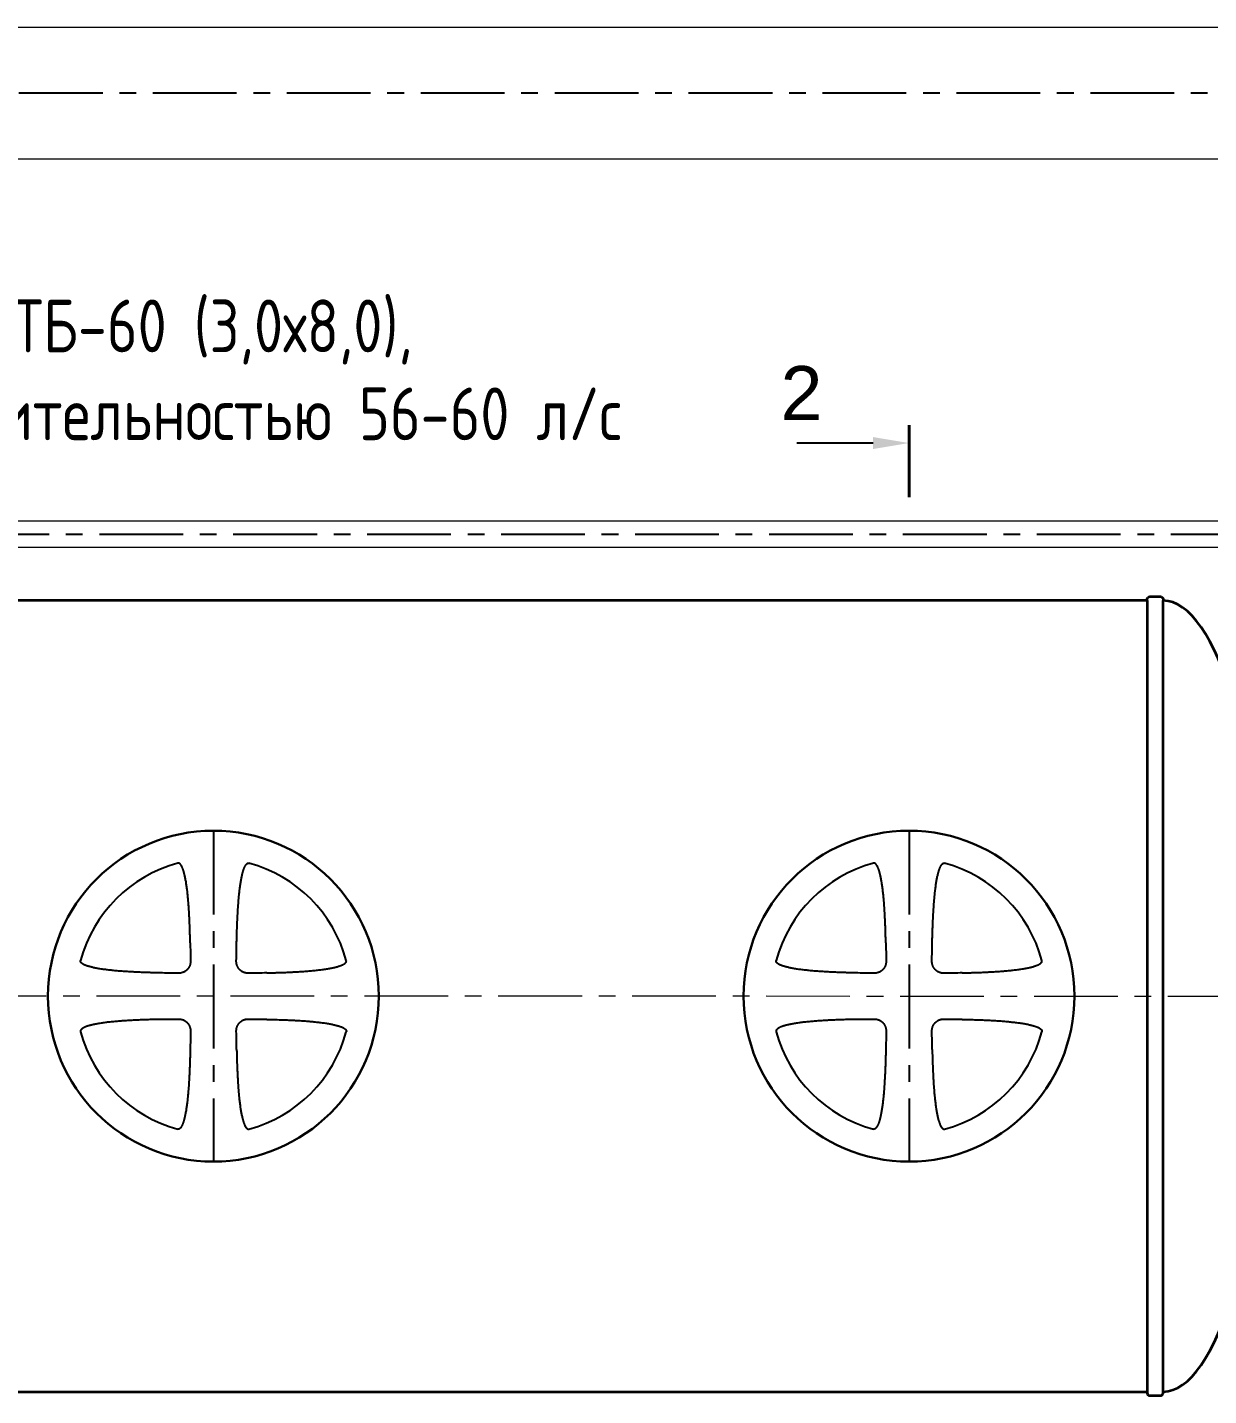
# Model space of a CAD drawing. Header units: millimetres. Extents: x 367046 to 407463, y -39276 to -16508.
# Drawn here: x 376592 to 381072, y -34425 to -29237 of the extents above; entities that cross this region are included whole.
import ezdxf

# ---------------------------------------------------------------- set-up
doc = ezdxf.new("R2010")
doc.units = ezdxf.units.MM
doc.linetypes.add('осевая', pattern=[50.8, 31.75, -6.35, 6.35, -6.35])
doc.layers.add('Системный слой', color=7, linetype='Continuous')
doc.styles.add('ARTEM GOST', font='GOST_A.TTF')

msp = doc.modelspace()

# ---------------------------------------------------------------- linework, layer by layer
at = {"lineweight": 20}
for p, q in [((398322, -29236.7), (371387.9, -29236.7)), ((398322, -29736.7), (371387.9, -29736.7)), ((394131.6, -31109.1), (374837.1, -31109.1)), ((394131.6, -31209.1), (374837.3, -31209.1))]:
    msp.add_line(p, q, dxfattribs=at)
at = {"color": 1, "linetype": 'осевая', "lineweight": 25, "ltscale": 10}
for p, q in [((399229.4, -29486.7), (370401.8, -29486.7)), ((374832.8, -31159.1), (394131.6, -31159.1)), ((377297.3, -32283), (377297.3, -33537.7)), ((379935.7, -32283), (379935.7, -33537.7))]:
    msp.add_line(p, q, dxfattribs=at)
at = {"color": 1, "lineweight": 40}
msp.add_line((379935.7, -30744.8), (379935.7, -31017.8), dxfattribs=at)
at = {"color": 1, "linetype": 'осевая', "lineweight": 15, "ltscale": 10}
msp.add_line((373297.9, -32909), (392808, -32911.8), dxfattribs=at)
at = {"color": 1, "linetype": 'ByBlock', "lineweight": -2}
msp.add_lwpolyline([(379799.2, -30813), (379509.8, -30813)], dxfattribs=at)
at = {"lineweight": 35}
for points in [[(380839.1, -31410.4), (373757.3, -31410.4)], [(380839.1, -31410.4), (380839.1, -34410.4)], [(380899.1, -34410.4), (380899.1, -31410.4)], [(373757.3, -34410.4), (380839.1, -34410.4)]]:
    msp.add_lwpolyline(points, dxfattribs=at)
for points in [[(380839.1, -31410.4), (380839.1, -31405.4, -0.414214), (380849.1, -31395.4), (380889.1, -31395.4)], [(380889.1, -31395.4, -0.414214), (380899.1, -31405.4), (380899.1, -31410.4)], [(380839.1, -34410.4), (380839.1, -34415.4, 0.414214), (380849.1, -34425.4), (380889.1, -34425.4)], [(380889.1, -34425.4, 0.414214), (380899.1, -34415.4), (380899.1, -34410.4)]]:
    msp.add_lwpolyline(points, format="xyb", dxfattribs=at)
for start_param, end_param in [(4.828731, 6.283185), (3.141593, 4.596047)]:
    msp.add_ellipse((380899.1, -32910.4), major_axis=(0, 1500), ratio=0.266979, start_param=start_param, end_param=end_param, dxfattribs=at)
at = {"color": 1, "lineweight": 25}
msp.add_solid([(379799.2, -30790.3), (379935.7, -30813), (379799.2, -30835.8)], dxfattribs=at)
at = {"layer": 'Системный слой', "color": 7, "lineweight": 30}
for centre in [(377297.3, -32910.4), (379935.7, -32910.4)]:
    msp.add_circle(centre, 627.4, dxfattribs=at)
at = {"layer": 'Системный слой', "color": 7, "lineweight": 25}
for centre, start, end in [((377297.3, -32910.4), 104.9943, 165.0057), ((377297.3, -32910.4), 14.9943, 75.0057), ((379935.7, -32910.4), 104.9943, 165.0057), ((379935.7, -32910.4), 14.9943, 75.0057), ((377297.3, -32910.4), 194.9943, 255.0057), ((377297.3, -32910.4), 284.9943, 345.0057), ((379935.7, -32910.4), 194.9943, 255.0057), ((379935.7, -32910.4), 284.9943, 345.0057)]:
    msp.add_arc(centre, 521.8, start, end, dxfattribs=at)
at = {"layer": 'Системный слой', "color": 7, "lineweight": 25, "extrusion": (0, 0, -1)}
for centre, major_axis, start_param, end_param in [((376121.5, -32910.4), (0, -3187), -1.634239, -1.612784), ((378473.2, -32910.4), (0, 3187), -1.528808, -1.507354), ((378759.9, -32910.4), (0, -3187), -1.634239, -1.612784), ((381111.6, -32910.4), (0, 3187), -1.528808, -1.507354), ((377297.3, -31734.5), (-3187, 0), -1.528808, -1.507354), ((377297.3, -31734.5), (-3187, 0), -1.634239, -1.612784), ((379935.7, -31734.5), (-3187, 0), -1.528808, -1.507354), ((379935.7, -31734.5), (-3187, 0), -1.634239, -1.612784), ((377297.3, -34086.2), (3187, 0), -1.634239, -1.612784), ((377297.3, -34086.2), (3187, 0), -1.528808, -1.507354), ((379935.7, -34086.2), (3187, 0), -1.634239, -1.612784), ((379935.7, -34086.2), (3187, 0), -1.528808, -1.507354), ((376121.5, -32910.4), (0, -3187), -1.528808, -1.507354), ((378473.2, -32910.4), (0, 3187), -1.634239, -1.612784), ((378759.9, -32910.4), (0, -3187), -1.528808, -1.507354), ((381111.6, -32910.4), (0, 3187), -1.634239, -1.612784)]:
    msp.add_ellipse(centre, major_axis=major_axis, ratio=0.34202, start_param=start_param, end_param=end_param, dxfattribs=at)
at = {"layer": 'Системный слой', "color": 7, "lineweight": 25}
for points, knots in [([(377209.3, -32708.3), (377209.2, -32702.9), (377208.9, -32692), (377208.5, -32675.4), (377208.1, -32661.3), (377207.7, -32649.7), (377207.3, -32640.8), (377206.9, -32630.6), (377206.4, -32619.3), (377205.8, -32606.7), (377205.2, -32595.1), (377204.5, -32584.3), (377203.9, -32574.6), (377203.2, -32564.9), (377202.5, -32555.2), (377201.7, -32545.6), (377200.9, -32536.1), (377200, -32526.9), (377199, -32517.8), (377198, -32509), (377196.9, -32500.5), (377195.8, -32492.1), (377194.6, -32484.1), (377193.4, -32476.4), (377192.1, -32469.2), (377190.8, -32462.4), (377189.5, -32456.1), (377188.2, -32450.2), (377186.9, -32445), (377185.5, -32440.1), (377184.2, -32435.6), (377182.9, -32431.6), (377181.7, -32428), (377180.4, -32424.9), (377179.3, -32422.2), (377178.2, -32419.8), (377177.2, -32417.9), (377176.3, -32416.2), (377175.4, -32414.8), (377174.6, -32413.5), (377173.9, -32412.4), (377173.2, -32411.5), (377172.6, -32410.8), (377172, -32410.2), (377171.5, -32409.7), (377171.1, -32409.2), (377170.7, -32408.9), (377170.3, -32408.5), (377169.9, -32408.2), (377169.6, -32408), (377169.2, -32407.7), (377168.9, -32407.5), (377168.5, -32407.3), (377168.1, -32407), (377167.6, -32406.8), (377167.1, -32406.6), (377166.5, -32406.4), (377165.8, -32406.2), (377165, -32406.1), (377164.2, -32406), (377163.4, -32406.1), (377162.8, -32406.2), (377162.4, -32406.3), (377162.3, -32406.3)], [0, 0, 0, 0, 3.294372, 6.658592, 10.121593, 11.902894, 13.727108, 15.565806, 18.089199, 20.650882, 23.250738, 25.227925, 27.214477, 29.207845, 31.198516, 33.161939, 35.100749, 36.992852, 38.86301, 40.668913, 42.43271, 44.134312, 45.815956, 47.40632, 48.925529, 50.321905, 51.666806, 52.875385, 53.998684, 55.003566, 55.973887, 56.834853, 57.620252, 58.285215, 58.906539, 59.421027, 59.873097, 60.246259, 60.602155, 60.908041, 61.180307, 61.401463, 61.604048, 61.767517, 61.910185, 62.028901, 62.14479, 62.250718, 62.349589, 62.437156, 62.520317, 62.600986, 62.683377, 62.794474, 62.904935, 63.013803, 63.122506, 63.271682, 63.45784, 63.633238, 63.754366, 63.934896, 64, 64, 64, 64]), ([(377385.4, -32708.3), (377385.5, -32702.9), (377385.7, -32692), (377386.2, -32675.4), (377386.6, -32661.2), (377387, -32649.6), (377387.4, -32640.6), (377387.7, -32631.5), (377388.1, -32622.3), (377388.6, -32612.9), (377389.1, -32603.3), (377389.6, -32593.7), (377390.2, -32583.9), (377390.8, -32574.2), (377391.5, -32564.4), (377392.2, -32554.6), (377393, -32545), (377393.9, -32535.6), (377394.8, -32526.3), (377395.7, -32517.2), (377396.8, -32508.4), (377397.8, -32499.8), (377399, -32491.5), (377400.2, -32483.5), (377401.4, -32475.8), (377402.7, -32468.6), (377404, -32461.8), (377405.3, -32455.5), (377406.6, -32449.7), (377408, -32444.5), (377409.3, -32439.6), (377410.6, -32435.2), (377411.9, -32431.2), (377413.2, -32427.7), (377414.4, -32424.6), (377415.5, -32421.9), (377416.6, -32419.6), (377417.5, -32417.7), (377418.4, -32416.1), (377419.3, -32414.7), (377420.1, -32413.4), (377420.8, -32412.4), (377421.5, -32411.5), (377422.1, -32410.8), (377422.7, -32410.2), (377423.2, -32409.7), (377423.6, -32409.2), (377424, -32408.9), (377424.4, -32408.5), (377424.8, -32408.2), (377425.1, -32408), (377425.4, -32407.7), (377425.8, -32407.5), (377426.2, -32407.3), (377426.6, -32407), (377427.1, -32406.8), (377427.6, -32406.6), (377428.2, -32406.4), (377428.9, -32406.2), (377429.7, -32406.1), (377430.5, -32406), (377431.2, -32406.1), (377431.8, -32406.2), (377432.2, -32406.3), (377432.4, -32406.3)], [0, 0, 0, 0, 3.346522, 6.766848, 10.291529, 12.10647, 13.966728, 15.842272, 17.760329, 19.705723, 21.690551, 23.687495, 25.705597, 27.732688, 29.765616, 31.795276, 33.795524, 35.769581, 37.694349, 39.596139, 41.431301, 43.222957, 44.950628, 46.657893, 48.27186, 49.813093, 51.228677, 52.591625, 53.814671, 54.950111, 55.963708, 56.941681, 57.807329, 58.595452, 59.260387, 59.880783, 60.393124, 60.842571, 61.213062, 61.566815, 61.871519, 62.143339, 62.364996, 62.568381, 62.733225, 62.877534, 62.998106, 63.115804, 63.223386, 63.323799, 63.412733, 63.497193, 63.579124, 63.662803, 63.775637, 63.887825, 63.998395, 64.108796, 64.260302, 64.449369, 64.627508, 64.750528, 64.933879, 65, 65, 65, 65]), ([(379847.7, -32708.3), (379847.6, -32702.9), (379847.3, -32692), (379846.9, -32675.4), (379846.5, -32661.3), (379846.1, -32649.7), (379845.7, -32640.8), (379845.3, -32630.6), (379844.8, -32619.3), (379844.2, -32606.7), (379843.6, -32595.1), (379842.9, -32584.3), (379842.3, -32574.6), (379841.6, -32564.9), (379840.9, -32555.2), (379840.1, -32545.6), (379839.3, -32536.1), (379838.4, -32526.9), (379837.4, -32517.8), (379836.4, -32509), (379835.3, -32500.5), (379834.2, -32492.1), (379833, -32484.1), (379831.8, -32476.4), (379830.5, -32469.2), (379829.2, -32462.4), (379827.9, -32456.1), (379826.6, -32450.2), (379825.3, -32445), (379823.9, -32440.1), (379822.6, -32435.6), (379821.3, -32431.6), (379820, -32428), (379818.8, -32424.9), (379817.7, -32422.2), (379816.6, -32419.8), (379815.6, -32417.9), (379814.7, -32416.2), (379813.8, -32414.8), (379813, -32413.5), (379812.3, -32412.4), (379811.6, -32411.5), (379811, -32410.8), (379810.4, -32410.2), (379809.9, -32409.7), (379809.5, -32409.2), (379809.1, -32408.9), (379808.7, -32408.5), (379808.3, -32408.2), (379808, -32408), (379807.6, -32407.7), (379807.3, -32407.5), (379806.9, -32407.3), (379806.5, -32407), (379806, -32406.8), (379805.5, -32406.6), (379804.9, -32406.4), (379804.2, -32406.2), (379803.4, -32406.1), (379802.6, -32406), (379801.8, -32406.1), (379801.2, -32406.2), (379800.8, -32406.3), (379800.7, -32406.3)], [0, 0, 0, 0, 3.294372, 6.658592, 10.121593, 11.902894, 13.727108, 15.565806, 18.089199, 20.650882, 23.250738, 25.227925, 27.214477, 29.207845, 31.198516, 33.161939, 35.100749, 36.992852, 38.86301, 40.668913, 42.43271, 44.134312, 45.815956, 47.40632, 48.925529, 50.321905, 51.666806, 52.875385, 53.998684, 55.003566, 55.973887, 56.834853, 57.620252, 58.285215, 58.906539, 59.421027, 59.873097, 60.246259, 60.602155, 60.908041, 61.180307, 61.401463, 61.604048, 61.767517, 61.910185, 62.028901, 62.14479, 62.250718, 62.349589, 62.437156, 62.520317, 62.600986, 62.683377, 62.794474, 62.904935, 63.013803, 63.122506, 63.271682, 63.45784, 63.633238, 63.754366, 63.934896, 64, 64, 64, 64]), ([(380023.8, -32708.3), (380023.9, -32702.9), (380024.1, -32692), (380024.6, -32675.4), (380025, -32661.2), (380025.4, -32649.6), (380025.8, -32640.6), (380026.1, -32631.5), (380026.5, -32622.3), (380027, -32612.9), (380027.5, -32603.3), (380028, -32593.7), (380028.6, -32583.9), (380029.2, -32574.2), (380029.9, -32564.4), (380030.6, -32554.6), (380031.4, -32545), (380032.3, -32535.6), (380033.2, -32526.3), (380034.1, -32517.2), (380035.2, -32508.4), (380036.2, -32499.8), (380037.4, -32491.5), (380038.5, -32483.5), (380039.8, -32475.8), (380041.1, -32468.6), (380042.4, -32461.8), (380043.7, -32455.5), (380045, -32449.7), (380046.3, -32444.5), (380047.7, -32439.6), (380049, -32435.2), (380050.3, -32431.2), (380051.5, -32427.7), (380052.8, -32424.6), (380053.9, -32421.9), (380055, -32419.6), (380055.9, -32417.7), (380056.8, -32416.1), (380057.7, -32414.7), (380058.5, -32413.4), (380059.2, -32412.4), (380059.9, -32411.5), (380060.5, -32410.8), (380061.1, -32410.2), (380061.5, -32409.7), (380062, -32409.2), (380062.4, -32408.9), (380062.8, -32408.5), (380063.2, -32408.2), (380063.5, -32408), (380063.8, -32407.7), (380064.2, -32407.5), (380064.6, -32407.3), (380065, -32407), (380065.5, -32406.8), (380066, -32406.6), (380066.6, -32406.4), (380067.3, -32406.2), (380068.1, -32406.1), (380068.9, -32406), (380069.6, -32406.1), (380070.2, -32406.2), (380070.6, -32406.3), (380070.7, -32406.3)], [0, 0, 0, 0, 3.346522, 6.766848, 10.291529, 12.10647, 13.966728, 15.842272, 17.760329, 19.705723, 21.690551, 23.687495, 25.705597, 27.732688, 29.765616, 31.795276, 33.795524, 35.769581, 37.694349, 39.596139, 41.431301, 43.222957, 44.950628, 46.657893, 48.27186, 49.813093, 51.228677, 52.591625, 53.814671, 54.950111, 55.963708, 56.941681, 57.807329, 58.595452, 59.260387, 59.880783, 60.393124, 60.842571, 61.213062, 61.566815, 61.871519, 62.143339, 62.364996, 62.568381, 62.733225, 62.877534, 62.998106, 63.115804, 63.223386, 63.323799, 63.412733, 63.497193, 63.579124, 63.662803, 63.775637, 63.887825, 63.998395, 64.108796, 64.260302, 64.449369, 64.627508, 64.750528, 64.933879, 65, 65, 65, 65]), ([(377095.3, -32822.3), (377090.2, -32822.2), (377079.8, -32822), (377066.7, -32821.6), (377054.4, -32821.3), (377041.2, -32820.9), (377024.1, -32820.2), (377005.9, -32819.4), (376989.9, -32818.6), (376977.1, -32817.9), (376966.5, -32817.3), (376956.5, -32816.6), (376946.9, -32815.9), (376937.3, -32815.1), (376927.8, -32814.3), (376918.5, -32813.4), (376909.4, -32812.5), (376900.5, -32811.5), (376891.8, -32810.5), (376883.3, -32809.4), (376875.1, -32808.2), (376867.1, -32807), (376859.7, -32805.8), (376852.6, -32804.5), (376846.1, -32803.2), (376840, -32801.9), (376834.5, -32800.5), (376829.4, -32799.2), (376824.7, -32797.9), (376820.4, -32796.5), (376816.6, -32795.3), (376813.2, -32794), (376810.4, -32792.8), (376807.8, -32791.7), (376805.7, -32790.7), (376803.9, -32789.7), (376802.3, -32788.8), (376801, -32788), (376799.8, -32787.2), (376798.8, -32786.5), (376798, -32785.8), (376797.4, -32785.3), (376796.8, -32784.8), (376796.4, -32784.3), (376796, -32783.9), (376795.6, -32783.5), (376795.3, -32783.1), (376795, -32782.7), (376794.8, -32782.4), (376794.5, -32782), (376794.3, -32781.6), (376794, -32781.1), (376793.8, -32780.6), (376793.5, -32780.1), (376793.3, -32779.6), (376793.2, -32778.8), (376793, -32778), (376793, -32777.2), (376793, -32776.5), (376793.1, -32775.9), (376793.2, -32775.5), (376793.3, -32775.4)], [0, 0, 0, 0, 3.02765, 6.130095, 7.711356, 10.295721, 13.929306, 17.852185, 21.075848, 23.356556, 25.454567, 27.369743, 29.28457, 31.181263, 33.060102, 34.903414, 36.729231, 38.501691, 40.238572, 41.921872, 43.587415, 45.168284, 46.682445, 48.08064, 49.429669, 50.648002, 51.78422, 52.805921, 53.793743, 54.673452, 55.478237, 56.163293, 56.80467, 57.338103, 57.808296, 58.197357, 58.567882, 58.885925, 59.167818, 59.395948, 59.604956, 59.772794, 59.91893, 60.040332, 60.158922, 60.267663, 60.369344, 60.459616, 60.545402, 60.628157, 60.712316, 60.824376, 60.935003, 61.043224, 61.149462, 61.294441, 61.474783, 61.6447, 61.762042, 61.936931, 62, 62, 62, 62]), ([(377210.5, -32776.6), (377210.6, -32777.4), (377210.5, -32779.1), (377210.4, -32781.6), (377210.1, -32784.1), (377209.7, -32786.6), (377209.2, -32789.1), (377208.6, -32791.5), (377207.8, -32794), (377206.9, -32796.3), (377205.8, -32798.6), (377204.7, -32800.7), (377203.5, -32802.8), (377202.2, -32804.8), (377200.8, -32806.6), (377199.3, -32808.4), (377197.8, -32810), (377196.3, -32811.5), (377194.8, -32812.8), (377193.2, -32814.1), (377191.5, -32815.4), (377189.7, -32816.5), (377188.1, -32817.5), (377186.3, -32818.5), (377184.2, -32819.5), (377181.6, -32820.5), (377179.1, -32821.4), (377176.9, -32822), (377174.6, -32822.6), (377172, -32823), (377169.1, -32823.4), (377166.2, -32823.6), (377164.4, -32823.6), (377163.6, -32823.6)], [0, 0, 0, 0, 1.160827, 2.293622, 3.43563, 4.588756, 5.746246, 6.905348, 8.060469, 9.206891, 10.341224, 11.457239, 12.554235, 13.633163, 14.697615, 15.730559, 16.730575, 17.684561, 18.604883, 19.490061, 20.578623, 21.459916, 22.381037, 23.113319, 24.320591, 25.627437, 26.832376, 28.012841, 28.720001, 30.061886, 31.592299, 32.799071, 34, 34, 34, 34]), ([(377431.1, -32823.6), (377430.3, -32823.6), (377428.6, -32823.6), (377426.1, -32823.4), (377423.6, -32823.2), (377421.1, -32822.8), (377418.6, -32822.2), (377416.2, -32821.6), (377413.8, -32820.8), (377411.4, -32819.9), (377409.2, -32818.9), (377407, -32817.7), (377404.9, -32816.5), (377402.9, -32815.2), (377401.1, -32813.8), (377399.3, -32812.4), (377397.7, -32810.9), (377396.3, -32809.4), (377394.9, -32807.9), (377393.6, -32806.2), (377392.3, -32804.5), (377391.2, -32802.8), (377390.2, -32801.2), (377389.2, -32799.3), (377388.2, -32797.2), (377387.2, -32794.7), (377386.3, -32792.1), (377385.7, -32789.9), (377385.2, -32787.6), (377384.7, -32785.1), (377384.3, -32782.1), (377384.1, -32779.2), (377384.1, -32777.5), (377384.1, -32776.6)], [0, 0, 0, 0, 1.160827, 2.293622, 3.43563, 4.588756, 5.746246, 6.905348, 8.060469, 9.206891, 10.341224, 11.457239, 12.554235, 13.633163, 14.697615, 15.730559, 16.730575, 17.684561, 18.604883, 19.490061, 20.578623, 21.459916, 22.381037, 23.113319, 24.320591, 25.627437, 26.832376, 28.012841, 28.720001, 30.061886, 31.592299, 32.799071, 34, 34, 34, 34]), ([(377499.4, -32822.3), (377504.6, -32822.2), (377515.3, -32822), (377528.6, -32821.6), (377541.2, -32821.2), (377554.6, -32820.8), (377572.1, -32820.2), (377590.6, -32819.4), (377606.8, -32818.5), (377619.8, -32817.8), (377630.5, -32817.1), (377640.5, -32816.4), (377650.2, -32815.7), (377659.9, -32814.9), (377669.3, -32814.1), (377678.6, -32813.2), (377687.8, -32812.3), (377696.7, -32811.3), (377705.3, -32810.2), (377713.7, -32809.1), (377721.9, -32807.9), (377729.7, -32806.7), (377737.1, -32805.4), (377744.1, -32804.1), (377750.5, -32802.8), (377756.5, -32801.4), (377761.9, -32800.1), (377766.9, -32798.8), (377771.5, -32797.4), (377775.6, -32796.1), (377779.3, -32794.8), (377782.5, -32793.6), (377785.3, -32792.4), (377787.7, -32791.3), (377789.7, -32790.3), (377791.4, -32789.4), (377792.9, -32788.5), (377794.2, -32787.7), (377795.3, -32786.9), (377796.2, -32786.2), (377796.9, -32785.6), (377797.5, -32785), (377798, -32784.6), (377798.5, -32784.1), (377798.9, -32783.7), (377799.2, -32783.3), (377799.5, -32782.9), (377799.8, -32782.6), (377800, -32782.3), (377800.2, -32781.9), (377800.5, -32781.5), (377800.7, -32781.1), (377800.9, -32780.6), (377801.1, -32780.1), (377801.3, -32779.5), (377801.5, -32778.8), (377801.7, -32778), (377801.7, -32777.2), (377801.6, -32776.5), (377801.5, -32775.9), (377801.4, -32775.5), (377801.4, -32775.4)], [0, 0, 0, 0, 3.098261, 6.270257, 7.885874, 10.522158, 14.222088, 18.211189, 21.48322, 23.791405, 25.91056, 27.83924, 29.766287, 31.670808, 33.554374, 35.397495, 37.221269, 38.987539, 40.715871, 42.387727, 44.041242, 45.608249, 47.107289, 48.488328, 49.8195, 51.017864, 52.132795, 53.131323, 54.095468, 54.950922, 55.731334, 56.392139, 57.009565, 57.520478, 57.969136, 58.338887, 58.691133, 58.993238, 59.261551, 59.478662, 59.677208, 59.836711, 59.975492, 60.090496, 60.202763, 60.305383, 60.401166, 60.485997, 60.56656, 60.644707, 60.724522, 60.832147, 60.939155, 61.044621, 61.149928, 61.294442, 61.474783, 61.6447, 61.762042, 61.936931, 62, 62, 62, 62]), ([(379733.7, -32822.3), (379728.6, -32822.2), (379718.2, -32822), (379705.1, -32821.6), (379692.8, -32821.3), (379679.6, -32820.9), (379662.5, -32820.2), (379644.3, -32819.4), (379628.3, -32818.6), (379615.5, -32817.9), (379604.9, -32817.3), (379594.9, -32816.6), (379585.3, -32815.9), (379575.7, -32815.1), (379566.2, -32814.3), (379556.9, -32813.4), (379547.8, -32812.5), (379538.8, -32811.5), (379530.2, -32810.5), (379521.7, -32809.4), (379513.5, -32808.2), (379505.5, -32807), (379498.1, -32805.8), (379491, -32804.5), (379484.5, -32803.2), (379478.4, -32801.9), (379472.9, -32800.5), (379467.8, -32799.2), (379463.1, -32797.9), (379458.8, -32796.5), (379455, -32795.3), (379451.6, -32794), (379448.7, -32792.8), (379446.2, -32791.7), (379444.1, -32790.7), (379442.3, -32789.7), (379440.7, -32788.8), (379439.4, -32788), (379438.2, -32787.2), (379437.2, -32786.5), (379436.4, -32785.8), (379435.8, -32785.3), (379435.2, -32784.8), (379434.8, -32784.3), (379434.4, -32783.9), (379434, -32783.5), (379433.7, -32783.1), (379433.4, -32782.7), (379433.1, -32782.4), (379432.9, -32782), (379432.7, -32781.6), (379432.4, -32781.1), (379432.2, -32780.6), (379431.9, -32780.1), (379431.7, -32779.6), (379431.6, -32778.8), (379431.4, -32778), (379431.4, -32777.2), (379431.4, -32776.5), (379431.5, -32775.9), (379431.6, -32775.5), (379431.7, -32775.4)], [0, 0, 0, 0, 3.02765, 6.130095, 7.711356, 10.295721, 13.929306, 17.852185, 21.075848, 23.356556, 25.454567, 27.369743, 29.28457, 31.181263, 33.060102, 34.903414, 36.729231, 38.501691, 40.238572, 41.921872, 43.587415, 45.168284, 46.682445, 48.08064, 49.429669, 50.648002, 51.78422, 52.805921, 53.793743, 54.673452, 55.478237, 56.163293, 56.80467, 57.338103, 57.808296, 58.197357, 58.567882, 58.885925, 59.167818, 59.395948, 59.604956, 59.772794, 59.91893, 60.040332, 60.158922, 60.267663, 60.369344, 60.459616, 60.545402, 60.628157, 60.712316, 60.824376, 60.935003, 61.043224, 61.149462, 61.294441, 61.474783, 61.6447, 61.762042, 61.936931, 62, 62, 62, 62]), ([(379848.9, -32776.6), (379849, -32777.4), (379848.9, -32779.1), (379848.8, -32781.6), (379848.5, -32784.1), (379848.1, -32786.6), (379847.6, -32789.1), (379846.9, -32791.5), (379846.2, -32794), (379845.3, -32796.3), (379844.2, -32798.6), (379843.1, -32800.7), (379841.9, -32802.8), (379840.6, -32804.8), (379839.2, -32806.6), (379837.7, -32808.4), (379836.2, -32810), (379834.7, -32811.5), (379833.2, -32812.8), (379831.6, -32814.1), (379829.9, -32815.4), (379828.1, -32816.5), (379826.5, -32817.5), (379824.7, -32818.5), (379822.6, -32819.5), (379820, -32820.5), (379817.5, -32821.4), (379815.3, -32822), (379813, -32822.6), (379810.4, -32823), (379807.5, -32823.4), (379804.6, -32823.6), (379802.8, -32823.6), (379802, -32823.6)], [0, 0, 0, 0, 1.160827, 2.293622, 3.43563, 4.588756, 5.746246, 6.905348, 8.060469, 9.206891, 10.341224, 11.457239, 12.554235, 13.633163, 14.697615, 15.730559, 16.730575, 17.684561, 18.604883, 19.490061, 20.578623, 21.459916, 22.381037, 23.113319, 24.320591, 25.627437, 26.832376, 28.012841, 28.720001, 30.061886, 31.592299, 32.799071, 34, 34, 34, 34]), ([(380069.5, -32823.6), (380068.7, -32823.6), (380067, -32823.6), (380064.5, -32823.4), (380062, -32823.2), (380059.5, -32822.8), (380057, -32822.2), (380054.6, -32821.6), (380052.2, -32820.8), (380049.8, -32819.9), (380047.5, -32818.9), (380045.4, -32817.7), (380043.3, -32816.5), (380041.3, -32815.2), (380039.5, -32813.8), (380037.7, -32812.4), (380036.1, -32810.9), (380034.6, -32809.4), (380033.3, -32807.9), (380032, -32806.2), (380030.7, -32804.5), (380029.6, -32802.8), (380028.6, -32801.2), (380027.6, -32799.3), (380026.6, -32797.2), (380025.6, -32794.7), (380024.7, -32792.1), (380024.1, -32789.9), (380023.5, -32787.6), (380023.1, -32785.1), (380022.7, -32782.1), (380022.5, -32779.2), (380022.5, -32777.5), (380022.5, -32776.6)], [0, 0, 0, 0, 1.160827, 2.293622, 3.43563, 4.588756, 5.746246, 6.905348, 8.060469, 9.206891, 10.341224, 11.457239, 12.554235, 13.633163, 14.697615, 15.730559, 16.730575, 17.684561, 18.604883, 19.490061, 20.578623, 21.459916, 22.381037, 23.113319, 24.320591, 25.627437, 26.832376, 28.012841, 28.720001, 30.061886, 31.592299, 32.799071, 34, 34, 34, 34]), ([(380137.8, -32822.3), (380143, -32822.2), (380153.7, -32822), (380167, -32821.6), (380179.6, -32821.2), (380193, -32820.8), (380210.5, -32820.2), (380229, -32819.4), (380245.2, -32818.5), (380258.2, -32817.8), (380268.9, -32817.1), (380278.9, -32816.4), (380288.6, -32815.7), (380298.3, -32814.9), (380307.7, -32814.1), (380317, -32813.2), (380326.2, -32812.3), (380335.1, -32811.3), (380343.7, -32810.2), (380352.1, -32809.1), (380360.3, -32807.9), (380368.1, -32806.7), (380375.5, -32805.4), (380382.5, -32804.1), (380388.9, -32802.8), (380394.9, -32801.4), (380400.3, -32800.1), (380405.3, -32798.8), (380409.8, -32797.4), (380414, -32796.1), (380417.7, -32794.8), (380420.9, -32793.6), (380423.7, -32792.4), (380426.1, -32791.3), (380428.1, -32790.3), (380429.8, -32789.4), (380431.3, -32788.5), (380432.6, -32787.7), (380433.7, -32786.9), (380434.6, -32786.2), (380435.3, -32785.6), (380435.9, -32785), (380436.4, -32784.6), (380436.9, -32784.1), (380437.2, -32783.7), (380437.6, -32783.3), (380437.9, -32782.9), (380438.2, -32782.6), (380438.4, -32782.3), (380438.6, -32781.9), (380438.8, -32781.5), (380439.1, -32781.1), (380439.3, -32780.6), (380439.5, -32780.1), (380439.7, -32779.5), (380439.9, -32778.8), (380440, -32778), (380440.1, -32777.2), (380440, -32776.5), (380439.9, -32775.9), (380439.8, -32775.5), (380439.8, -32775.4)], [0, 0, 0, 0, 3.098261, 6.270257, 7.885874, 10.522158, 14.222088, 18.211189, 21.48322, 23.791405, 25.91056, 27.83924, 29.766287, 31.670808, 33.554374, 35.397495, 37.221269, 38.987539, 40.715871, 42.387727, 44.041242, 45.608249, 47.107289, 48.488328, 49.8195, 51.017864, 52.132795, 53.131323, 54.095468, 54.950922, 55.731334, 56.392139, 57.009565, 57.520478, 57.969136, 58.338887, 58.691133, 58.993238, 59.261551, 59.478662, 59.677208, 59.836711, 59.975492, 60.090496, 60.202763, 60.305383, 60.401166, 60.485997, 60.56656, 60.644707, 60.724522, 60.832147, 60.939155, 61.044621, 61.149928, 61.294442, 61.474783, 61.6447, 61.762042, 61.936931, 62, 62, 62, 62]), ([(377095.3, -32998.4), (377090.2, -32998.5), (377079.8, -32998.7), (377066.7, -32999.1), (377054.4, -32999.5), (377041.2, -32999.9), (377024.1, -33000.5), (377005.9, -33001.3), (376989.9, -33002.1), (376977.1, -33002.8), (376966.5, -33003.5), (376956.5, -33004.1), (376946.9, -33004.8), (376937.3, -33005.6), (376927.8, -33006.4), (376918.5, -33007.3), (376909.4, -33008.2), (376900.5, -33009.2), (376891.8, -33010.2), (376883.3, -33011.3), (376875.1, -33012.5), (376867.1, -33013.7), (376859.7, -33015), (376852.6, -33016.3), (376846.1, -33017.6), (376840, -33018.9), (376834.5, -33020.2), (376829.4, -33021.5), (376824.7, -33022.8), (376820.4, -33024.2), (376816.6, -33025.5), (376813.2, -33026.7), (376810.4, -33027.9), (376807.8, -33029), (376805.7, -33030), (376803.9, -33031), (376802.3, -33031.9), (376801, -33032.8), (376799.8, -33033.5), (376798.8, -33034.3), (376798, -33034.9), (376797.4, -33035.5), (376796.8, -33036), (376796.4, -33036.4), (376796, -33036.9), (376795.6, -33037.3), (376795.3, -33037.7), (376795, -33038), (376794.8, -33038.4), (376794.5, -33038.7), (376794.3, -33039.1), (376794, -33039.6), (376793.8, -33040.1), (376793.5, -33040.6), (376793.3, -33041.2), (376793.2, -33041.9), (376793, -33042.7), (376793, -33043.5), (376793, -33044.3), (376793.1, -33044.9), (376793.2, -33045.3), (376793.3, -33045.4)], [0, 0, 0, 0, 3.02765, 6.130095, 7.711356, 10.295721, 13.929306, 17.852185, 21.075848, 23.356556, 25.454567, 27.369743, 29.28457, 31.181263, 33.060102, 34.903414, 36.729231, 38.501691, 40.238572, 41.921872, 43.587415, 45.168284, 46.682445, 48.08064, 49.429669, 50.648002, 51.78422, 52.805921, 53.793743, 54.673452, 55.478237, 56.163293, 56.80467, 57.338103, 57.808296, 58.197357, 58.567882, 58.885925, 59.167818, 59.395948, 59.604956, 59.772794, 59.91893, 60.040332, 60.158922, 60.267663, 60.369344, 60.459616, 60.545402, 60.628157, 60.712316, 60.824376, 60.935003, 61.043224, 61.149462, 61.294441, 61.474783, 61.6447, 61.762042, 61.936931, 62, 62, 62, 62]), ([(377163.6, -32997.2), (377164.4, -32997.1), (377166.1, -32997.2), (377168.6, -32997.3), (377171.1, -32997.6), (377173.6, -32998), (377176.1, -32998.5), (377178.5, -32999.2), (377180.9, -32999.9), (377183.3, -33000.8), (377185.5, -33001.9), (377187.7, -33003), (377189.8, -33004.2), (377191.8, -33005.5), (377193.6, -33006.9), (377195.3, -33008.4), (377196.9, -33009.8), (377198.5, -33011.4), (377200, -33013.1), (377201.4, -33014.9), (377202.7, -33016.7), (377204.1, -33018.9), (377205.3, -33021), (377206.2, -33023), (377207.2, -33025.2), (377207.9, -33027.2), (377208.7, -33029.5), (377209.2, -33031.5), (377209.7, -33033.8), (377210, -33035.8), (377210.3, -33038.4), (377210.5, -33041.3), (377210.6, -33043.2), (377210.5, -33044.1)], [0, 0, 0, 0, 1.160825, 2.293619, 3.435628, 4.588757, 5.746252, 6.905358, 8.060478, 9.206889, 10.341203, 11.457205, 12.554205, 13.633169, 14.695741, 15.717068, 16.69175, 17.601108, 18.876909, 19.676175, 20.71619, 22.027068, 23.211446, 23.982012, 25.113816, 26.386625, 26.915982, 28.452958, 29.235773, 30.022226, 31.353686, 32.71083, 34, 34, 34, 34]), ([(377384.1, -33044.1), (377384.1, -33043.3), (377384.1, -33041.6), (377384.3, -33039.1), (377384.6, -33036.6), (377384.9, -33034.1), (377385.5, -33031.6), (377386.1, -33029.2), (377386.9, -33026.8), (377387.8, -33024.4), (377388.8, -33022.2), (377390, -33020), (377391.2, -33017.9), (377392.5, -33016), (377393.9, -33014.1), (377395.4, -33012.4), (377396.8, -33010.7), (377398.3, -33009.3), (377399.9, -33007.9), (377401.5, -33006.6), (377403.2, -33005.4), (377404.9, -33004.2), (377406.5, -33003.3), (377408.4, -33002.3), (377410.5, -33001.2), (377413, -33000.2), (377415.6, -32999.3), (377417.8, -32998.7), (377420.1, -32998.2), (377422.6, -32997.7), (377425.6, -32997.3), (377428.5, -32997.2), (377430.2, -32997.1), (377431.1, -32997.2)], [0, 0, 0, 0, 1.160827, 2.293622, 3.43563, 4.588756, 5.746246, 6.905348, 8.060469, 9.206891, 10.341224, 11.457239, 12.554235, 13.633163, 14.697615, 15.730559, 16.730575, 17.684561, 18.604883, 19.490061, 20.578623, 21.459916, 22.381037, 23.113319, 24.320591, 25.627437, 26.832376, 28.012841, 28.720001, 30.061886, 31.592299, 32.799071, 34, 34, 34, 34]), ([(377499.4, -32998.4), (377504.6, -32998.5), (377515.3, -32998.8), (377528.6, -32999.1), (377541.2, -32999.5), (377554.6, -32999.9), (377572.1, -33000.6), (377590.6, -33001.4), (377606.8, -33002.2), (377619.8, -33002.9), (377630.5, -33003.6), (377640.5, -33004.3), (377650.2, -33005), (377659.9, -33005.8), (377669.3, -33006.6), (377678.6, -33007.5), (377687.8, -33008.5), (377696.7, -33009.5), (377705.3, -33010.5), (377713.7, -33011.6), (377721.9, -33012.8), (377729.7, -33014.1), (377737.1, -33015.3), (377744.1, -33016.6), (377750.5, -33018), (377756.5, -33019.3), (377761.9, -33020.6), (377766.9, -33022), (377771.5, -33023.3), (377775.6, -33024.6), (377779.3, -33025.9), (377782.5, -33027.1), (377785.3, -33028.3), (377787.7, -33029.4), (377789.7, -33030.4), (377791.4, -33031.3), (377792.9, -33032.2), (377794.2, -33033.1), (377795.3, -33033.8), (377796.2, -33034.5), (377796.9, -33035.1), (377797.5, -33035.7), (377798, -33036.2), (377798.5, -33036.6), (377798.9, -33037), (377799.2, -33037.4), (377799.5, -33037.8), (377799.8, -33038.1), (377800, -33038.5), (377800.2, -33038.8), (377800.5, -33039.2), (377800.7, -33039.6), (377800.9, -33040.1), (377801.1, -33040.6), (377801.3, -33041.2), (377801.5, -33041.9), (377801.7, -33042.7), (377801.7, -33043.5), (377801.6, -33044.3), (377801.5, -33044.9), (377801.4, -33045.3), (377801.4, -33045.4)], [0, 0, 0, 0, 3.098261, 6.270257, 7.885874, 10.522158, 14.222088, 18.211189, 21.48322, 23.791405, 25.91056, 27.83924, 29.766287, 31.670808, 33.554374, 35.397495, 37.221271, 38.987539, 40.715869, 42.387727, 44.041242, 45.608249, 47.107289, 48.488328, 49.8195, 51.017864, 52.132795, 53.131323, 54.095468, 54.950922, 55.731334, 56.392139, 57.009565, 57.520478, 57.969136, 58.338887, 58.691133, 58.993238, 59.261551, 59.478662, 59.677208, 59.836711, 59.975492, 60.090496, 60.202763, 60.305383, 60.401166, 60.485997, 60.56656, 60.644707, 60.724522, 60.832147, 60.939155, 61.044621, 61.149928, 61.294442, 61.474783, 61.6447, 61.762042, 61.936931, 62, 62, 62, 62]), ([(379733.7, -32998.4), (379728.6, -32998.5), (379718.2, -32998.7), (379705.1, -32999.1), (379692.8, -32999.5), (379679.6, -32999.9), (379662.5, -33000.5), (379644.3, -33001.3), (379628.3, -33002.1), (379615.5, -33002.8), (379604.9, -33003.5), (379594.9, -33004.1), (379585.3, -33004.8), (379575.7, -33005.6), (379566.2, -33006.4), (379556.9, -33007.3), (379547.8, -33008.2), (379538.8, -33009.2), (379530.2, -33010.2), (379521.7, -33011.3), (379513.5, -33012.5), (379505.5, -33013.7), (379498.1, -33015), (379491, -33016.3), (379484.5, -33017.6), (379478.4, -33018.9), (379472.9, -33020.2), (379467.8, -33021.5), (379463.1, -33022.8), (379458.8, -33024.2), (379455, -33025.5), (379451.6, -33026.7), (379448.7, -33027.9), (379446.2, -33029), (379444.1, -33030), (379442.3, -33031), (379440.7, -33031.9), (379439.4, -33032.8), (379438.2, -33033.5), (379437.2, -33034.3), (379436.4, -33034.9), (379435.8, -33035.5), (379435.2, -33036), (379434.8, -33036.4), (379434.4, -33036.9), (379434, -33037.3), (379433.7, -33037.7), (379433.4, -33038), (379433.1, -33038.4), (379432.9, -33038.7), (379432.7, -33039.1), (379432.4, -33039.6), (379432.2, -33040.1), (379431.9, -33040.6), (379431.7, -33041.2), (379431.6, -33041.9), (379431.4, -33042.7), (379431.4, -33043.5), (379431.4, -33044.3), (379431.5, -33044.9), (379431.6, -33045.3), (379431.7, -33045.4)], [0, 0, 0, 0, 3.02765, 6.130095, 7.711356, 10.295721, 13.929306, 17.852185, 21.075848, 23.356556, 25.454567, 27.369743, 29.28457, 31.181263, 33.060102, 34.903414, 36.729231, 38.501691, 40.238572, 41.921872, 43.587415, 45.168284, 46.682445, 48.08064, 49.429669, 50.648002, 51.78422, 52.805921, 53.793743, 54.673452, 55.478237, 56.163293, 56.80467, 57.338103, 57.808296, 58.197357, 58.567882, 58.885925, 59.167818, 59.395948, 59.604956, 59.772794, 59.91893, 60.040332, 60.158922, 60.267663, 60.369344, 60.459616, 60.545402, 60.628157, 60.712316, 60.824376, 60.935003, 61.043224, 61.149462, 61.294441, 61.474783, 61.6447, 61.762042, 61.936931, 62, 62, 62, 62]), ([(379802, -32997.2), (379802.8, -32997.1), (379804.5, -32997.2), (379807, -32997.3), (379809.5, -32997.6), (379812, -32998), (379814.5, -32998.5), (379816.9, -32999.2), (379819.3, -32999.9), (379821.7, -33000.8), (379823.9, -33001.9), (379826.1, -33003), (379828.2, -33004.2), (379830.1, -33005.5), (379832, -33006.9), (379833.7, -33008.4), (379835.3, -33009.8), (379836.9, -33011.4), (379838.3, -33013.1), (379839.8, -33014.9), (379841.1, -33016.7), (379842.5, -33018.9), (379843.6, -33021), (379844.6, -33023), (379845.6, -33025.2), (379846.3, -33027.2), (379847, -33029.5), (379847.6, -33031.5), (379848.1, -33033.8), (379848.4, -33035.8), (379848.7, -33038.4), (379848.9, -33041.3), (379849, -33043.2), (379848.9, -33044.1)], [0, 0, 0, 0, 1.160825, 2.293619, 3.435628, 4.588757, 5.746252, 6.905358, 8.060478, 9.206889, 10.341203, 11.457205, 12.554205, 13.633169, 14.695741, 15.717068, 16.69175, 17.601108, 18.876909, 19.676175, 20.71619, 22.027068, 23.211446, 23.982012, 25.113816, 26.386625, 26.915982, 28.452958, 29.235773, 30.022226, 31.353686, 32.71083, 34, 34, 34, 34]), ([(380022.5, -33044.1), (380022.5, -33043.3), (380022.5, -33041.6), (380022.7, -33039.1), (380022.9, -33036.6), (380023.3, -33034.1), (380023.9, -33031.6), (380024.5, -33029.2), (380025.3, -33026.8), (380026.2, -33024.4), (380027.2, -33022.2), (380028.4, -33020), (380029.6, -33017.9), (380030.9, -33016), (380032.3, -33014.1), (380033.7, -33012.4), (380035.2, -33010.7), (380036.7, -33009.3), (380038.2, -33007.9), (380039.9, -33006.6), (380041.6, -33005.4), (380043.3, -33004.2), (380044.9, -33003.3), (380046.8, -33002.3), (380048.9, -33001.2), (380051.4, -33000.2), (380054, -32999.3), (380056.2, -32998.7), (380058.5, -32998.2), (380061, -32997.7), (380064, -32997.3), (380066.9, -32997.2), (380068.6, -32997.1), (380069.5, -32997.2)], [0, 0, 0, 0, 1.160827, 2.293622, 3.43563, 4.588756, 5.746246, 6.905348, 8.060469, 9.206891, 10.341224, 11.457239, 12.554235, 13.633163, 14.697615, 15.730559, 16.730575, 17.684561, 18.604883, 19.490061, 20.578623, 21.459916, 22.381037, 23.113319, 24.320591, 25.627437, 26.832376, 28.012841, 28.720001, 30.061886, 31.592299, 32.799071, 34, 34, 34, 34]), ([(380137.8, -32998.4), (380143, -32998.5), (380153.7, -32998.8), (380167, -32999.1), (380179.6, -32999.5), (380193, -32999.9), (380210.5, -33000.6), (380229, -33001.4), (380245.2, -33002.2), (380258.2, -33002.9), (380268.9, -33003.6), (380278.9, -33004.3), (380288.6, -33005), (380298.3, -33005.8), (380307.7, -33006.6), (380317, -33007.5), (380326.2, -33008.5), (380335.1, -33009.5), (380343.7, -33010.5), (380352.1, -33011.6), (380360.3, -33012.8), (380368.1, -33014.1), (380375.5, -33015.3), (380382.5, -33016.6), (380388.9, -33018), (380394.9, -33019.3), (380400.3, -33020.6), (380405.3, -33022), (380409.8, -33023.3), (380414, -33024.6), (380417.7, -33025.9), (380420.9, -33027.1), (380423.7, -33028.3), (380426.1, -33029.4), (380428.1, -33030.4), (380429.8, -33031.3), (380431.3, -33032.2), (380432.6, -33033.1), (380433.7, -33033.8), (380434.6, -33034.5), (380435.3, -33035.1), (380435.9, -33035.7), (380436.4, -33036.2), (380436.9, -33036.6), (380437.2, -33037), (380437.6, -33037.4), (380437.9, -33037.8), (380438.2, -33038.1), (380438.4, -33038.5), (380438.6, -33038.8), (380438.8, -33039.2), (380439.1, -33039.6), (380439.3, -33040.1), (380439.5, -33040.6), (380439.7, -33041.2), (380439.9, -33041.9), (380440, -33042.7), (380440.1, -33043.5), (380440, -33044.3), (380439.9, -33044.9), (380439.8, -33045.3), (380439.8, -33045.4)], [0, 0, 0, 0, 3.098261, 6.270257, 7.885874, 10.522158, 14.222088, 18.211189, 21.48322, 23.791405, 25.91056, 27.83924, 29.766287, 31.670808, 33.554374, 35.397495, 37.221271, 38.987539, 40.715869, 42.387727, 44.041242, 45.608249, 47.107289, 48.488328, 49.8195, 51.017864, 52.132795, 53.131323, 54.095468, 54.950922, 55.731334, 56.392139, 57.009565, 57.520478, 57.969136, 58.338887, 58.691133, 58.993238, 59.261551, 59.478662, 59.677208, 59.836711, 59.975492, 60.090496, 60.202763, 60.305383, 60.401166, 60.485997, 60.56656, 60.644707, 60.724522, 60.832147, 60.939155, 61.044621, 61.149928, 61.294442, 61.474783, 61.6447, 61.762042, 61.936931, 62, 62, 62, 62]), ([(377209.3, -33112.4), (377209.2, -33117.9), (377208.9, -33129), (377208.6, -33142.9), (377208.2, -33154.5), (377207.9, -33164.2), (377207.5, -33176.5), (377206.9, -33191.1), (377206.1, -33207.6), (377205.4, -33222.6), (377204.6, -33235.6), (377203.9, -33246.3), (377203.2, -33256.4), (377202.5, -33266), (377201.7, -33275.6), (377200.8, -33284.9), (377199.9, -33294.1), (377199, -33303.1), (377198, -33311.9), (377196.9, -33320.4), (377195.8, -33328.6), (377194.6, -33336.6), (377193.4, -33344.3), (377192.1, -33351.4), (377190.8, -33358.2), (377189.5, -33364.5), (377188.2, -33370.3), (377186.9, -33375.5), (377185.6, -33380.4), (377184.3, -33384.9), (377183, -33388.9), (377181.7, -33392.5), (377180.5, -33395.7), (377179.4, -33398.4), (377178.3, -33400.8), (377177.3, -33402.7), (377176.4, -33404.4), (377175.5, -33405.9), (377174.6, -33407.2), (377173.9, -33408.3), (377173.2, -33409.2), (377172.6, -33409.9), (377172, -33410.6), (377171.5, -33411.1), (377171.1, -33411.5), (377170.7, -33411.9), (377170.3, -33412.2), (377169.9, -33412.5), (377169.6, -33412.8), (377169.2, -33413), (377168.9, -33413.2), (377168.5, -33413.5), (377168.1, -33413.7), (377167.6, -33414), (377167.1, -33414.2), (377166.5, -33414.4), (377165.8, -33414.6), (377165, -33414.7), (377164.2, -33414.7), (377163.4, -33414.7), (377162.8, -33414.6), (377162.4, -33414.5), (377162.3, -33414.4)], [0, 0, 0, 0, 3.289426, 6.641073, 8.341944, 10.288254, 12.467464, 15.73036, 19.040043, 22.396272, 24.748618, 26.9013, 28.85179, 30.799553, 32.720392, 34.61697, 36.467565, 38.296603, 40.062486, 41.787015, 43.450467, 45.094385, 46.649301, 48.134932, 49.501134, 50.817333, 52.001692, 53.103719, 54.091658, 55.04643, 55.895777, 56.672128, 57.331893, 57.949266, 58.462051, 58.913492, 59.286861, 59.642661, 59.947993, 60.219335, 60.439132, 60.640228, 60.80198, 60.942837, 61.059698, 61.173776, 61.278051, 61.375378, 61.461577, 61.543439, 61.622848, 61.70395, 61.81331, 61.922045, 62.029212, 62.136217, 62.283062, 62.466311, 62.638969, 62.758204, 62.935914, 63, 63, 63, 63]), ([(377385.4, -33112.4), (377385.5, -33117.8), (377385.7, -33128.6), (377386.1, -33142.3), (377386.4, -33153.7), (377386.8, -33163.3), (377387.2, -33175.5), (377387.8, -33189.9), (377388.5, -33206.3), (377389.3, -33221.2), (377390, -33234.3), (377390.7, -33245), (377391.4, -33255), (377392.1, -33264.7), (377392.9, -33274.3), (377393.7, -33283.7), (377394.6, -33293), (377395.6, -33302), (377396.6, -33310.9), (377397.6, -33319.4), (377398.8, -33327.8), (377399.9, -33335.8), (377401.2, -33343.6), (377402.4, -33350.9), (377403.7, -33357.7), (377405.1, -33364.1), (377406.4, -33370), (377407.7, -33375.3), (377409, -33380.2), (377410.3, -33384.7), (377411.7, -33388.9), (377412.9, -33392.5), (377414.2, -33395.7), (377415.3, -33398.4), (377416.4, -33400.8), (377417.4, -33402.7), (377418.3, -33404.4), (377419.2, -33405.9), (377420, -33407.2), (377420.8, -33408.3), (377421.5, -33409.2), (377422.1, -33409.9), (377422.7, -33410.6), (377423.1, -33411.1), (377423.6, -33411.5), (377424, -33411.9), (377424.4, -33412.2), (377424.8, -33412.5), (377425.1, -33412.8), (377425.4, -33413), (377425.8, -33413.2), (377426.2, -33413.5), (377426.6, -33413.7), (377427.1, -33414), (377427.6, -33414.2), (377428.2, -33414.4), (377428.9, -33414.6), (377429.7, -33414.7), (377430.5, -33414.7), (377431.2, -33414.7), (377431.8, -33414.6), (377432.2, -33414.5), (377432.4, -33414.4)], [0, 0, 0, 0, 3.218923, 6.506826, 8.178508, 10.098303, 12.252324, 15.489576, 18.77979, 22.122744, 24.473336, 26.627827, 28.584132, 30.538174, 32.467068, 34.373014, 36.235157, 38.076608, 39.857077, 41.597492, 43.27857, 44.940532, 46.513958, 48.018144, 49.402538, 50.736545, 51.936949, 53.053667, 54.053979, 55.020167, 55.878253, 56.661609, 57.325775, 57.946675, 58.461223, 58.913538, 59.286894, 59.642684, 59.948009, 60.219346, 60.43914, 60.640233, 60.801982, 60.942838, 61.059698, 61.173776, 61.278051, 61.375378, 61.461577, 61.543439, 61.622847, 61.70395, 61.81331, 61.922045, 62.029212, 62.136217, 62.283062, 62.466311, 62.638969, 62.758204, 62.935914, 63, 63, 63, 63]), ([(379847.7, -33112.4), (379847.6, -33117.9), (379847.3, -33129), (379847, -33142.9), (379846.6, -33154.5), (379846.3, -33164.2), (379845.9, -33176.5), (379845.3, -33191.1), (379844.5, -33207.6), (379843.7, -33222.6), (379843, -33235.6), (379842.3, -33246.3), (379841.6, -33256.4), (379840.9, -33266), (379840.1, -33275.6), (379839.2, -33284.9), (379838.3, -33294.1), (379837.4, -33303.1), (379836.4, -33311.9), (379835.3, -33320.4), (379834.2, -33328.6), (379833, -33336.6), (379831.8, -33344.3), (379830.5, -33351.4), (379829.2, -33358.2), (379827.9, -33364.5), (379826.6, -33370.3), (379825.3, -33375.5), (379824, -33380.4), (379822.7, -33384.9), (379821.4, -33388.9), (379820.1, -33392.5), (379818.9, -33395.7), (379817.8, -33398.4), (379816.7, -33400.8), (379815.7, -33402.7), (379814.7, -33404.4), (379813.9, -33405.9), (379813, -33407.2), (379812.3, -33408.3), (379811.6, -33409.2), (379811, -33409.9), (379810.4, -33410.6), (379809.9, -33411.1), (379809.5, -33411.5), (379809.1, -33411.9), (379808.7, -33412.2), (379808.3, -33412.5), (379808, -33412.8), (379807.6, -33413), (379807.3, -33413.2), (379806.9, -33413.5), (379806.5, -33413.7), (379806, -33414), (379805.5, -33414.2), (379804.9, -33414.4), (379804.2, -33414.6), (379803.4, -33414.7), (379802.6, -33414.7), (379801.8, -33414.7), (379801.2, -33414.6), (379800.8, -33414.5), (379800.7, -33414.4)], [0, 0, 0, 0, 3.289426, 6.641073, 8.341944, 10.288254, 12.467464, 15.73036, 19.040043, 22.396272, 24.748618, 26.9013, 28.85179, 30.799553, 32.720392, 34.61697, 36.467565, 38.296603, 40.062486, 41.787015, 43.450467, 45.094385, 46.649301, 48.134932, 49.501134, 50.817333, 52.001692, 53.103719, 54.091658, 55.04643, 55.895777, 56.672128, 57.331893, 57.949266, 58.462051, 58.913492, 59.286861, 59.642661, 59.947993, 60.219335, 60.439132, 60.640228, 60.80198, 60.942837, 61.059698, 61.173776, 61.278051, 61.375378, 61.461577, 61.543439, 61.622848, 61.70395, 61.81331, 61.922045, 62.029212, 62.136217, 62.283062, 62.466311, 62.638969, 62.758204, 62.935914, 63, 63, 63, 63]), ([(380023.8, -33112.4), (380023.9, -33117.8), (380024.1, -33128.6), (380024.5, -33142.3), (380024.8, -33153.7), (380025.1, -33163.3), (380025.6, -33175.5), (380026.1, -33189.9), (380026.9, -33206.3), (380027.7, -33221.2), (380028.4, -33234.3), (380029.1, -33245), (380029.8, -33255), (380030.5, -33264.7), (380031.3, -33274.3), (380032.1, -33283.7), (380033, -33293), (380034, -33302), (380035, -33310.9), (380036, -33319.4), (380037.2, -33327.8), (380038.3, -33335.8), (380039.6, -33343.6), (380040.8, -33350.9), (380042.1, -33357.7), (380043.4, -33364.1), (380044.8, -33370), (380046.1, -33375.3), (380047.4, -33380.2), (380048.7, -33384.7), (380050.1, -33388.9), (380051.3, -33392.5), (380052.6, -33395.7), (380053.7, -33398.4), (380054.8, -33400.8), (380055.8, -33402.7), (380056.7, -33404.4), (380057.6, -33405.9), (380058.4, -33407.2), (380059.2, -33408.3), (380059.9, -33409.2), (380060.5, -33409.9), (380061.1, -33410.6), (380061.5, -33411.1), (380062, -33411.5), (380062.4, -33411.9), (380062.8, -33412.2), (380063.2, -33412.5), (380063.5, -33412.8), (380063.8, -33413), (380064.2, -33413.2), (380064.6, -33413.5), (380065, -33413.7), (380065.5, -33414), (380066, -33414.2), (380066.6, -33414.4), (380067.3, -33414.6), (380068.1, -33414.7), (380068.9, -33414.7), (380069.6, -33414.7), (380070.2, -33414.6), (380070.6, -33414.5), (380070.7, -33414.4)], [0, 0, 0, 0, 3.218923, 6.506826, 8.178508, 10.098303, 12.252324, 15.489576, 18.77979, 22.122744, 24.473336, 26.627827, 28.584132, 30.538174, 32.467068, 34.373014, 36.235157, 38.076608, 39.857077, 41.597492, 43.27857, 44.940532, 46.513958, 48.018144, 49.402538, 50.736545, 51.936949, 53.053667, 54.053979, 55.020167, 55.878253, 56.661609, 57.325775, 57.946675, 58.461223, 58.913538, 59.286894, 59.642684, 59.948009, 60.219346, 60.43914, 60.640233, 60.801982, 60.942838, 61.059698, 61.173776, 61.278051, 61.375378, 61.461577, 61.543439, 61.622847, 61.70395, 61.81331, 61.922045, 62.029212, 62.136217, 62.283062, 62.466311, 62.638969, 62.758204, 62.935914, 63, 63, 63, 63])]:
    msp.add_open_spline(points, degree=3, knots=knots, dxfattribs=at)

# ---------------------------------------------------------------- texts
at = {"lineweight": 20, "insert": (375493.2, -30268.8), "char_height": 200, "width": 3508.954, "attachment_point": 1, "style": 'ARTEM GOST'}
msp.add_mtext('\\pi918.17;ОТБ-60 (3,0х8,0), \\P\\pi49.688;производительностью 56-60 л/с', dxfattribs=at)
at = {"color": 1, "lineweight": 25, "insert": (379607.5, -30521.2), "char_height": 204.75, "attachment_point": 3}
msp.add_mtext('{\\fArial|b0|i0|c204|p34;2}', dxfattribs=at)

doc.saveas('drawing.dxf')
